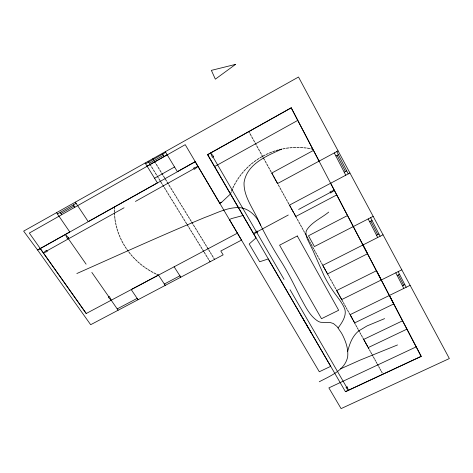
<?xml version="1.0" encoding="UTF-8"?>
<svg xmlns="http://www.w3.org/2000/svg" width="473" height="473" viewBox="0 0 473 473"><rect width="100%" height="100%" fill="white"/><g stroke="black" fill="none" stroke-linecap="round" stroke-linejoin="round"><path stroke-width="0.71" d="M114.383 208.729L114.407 206.961M347.714 351.321C349.316 344.959 351.51 338.461 356.009 333.524A23.904 20.711 -15.3 0 1 359.054 330.698L367.095 325.909L384.614 318.613M231.126 192.174L230.434 194.025L221.701 202.202L219.785 203.236M231.51 191.139L232.391 189.088M232.834 188.059L233.786 186.043M234.301 185.061L235.365 183.069M235.932 182.093L237.127 180.148M239.001 177.334L237.748 179.184M239.699 176.411L241.059 174.584M338.142 327.907C342.452 322.089 347.915 314.149 343.818 306.8C340.927 300.958 336.504 296.086 332.891 290.7A160.518 140.812 -34.5 0 1 324.147 275.919L312.712 249.975L307.521 239.415L306.321 236.163L305.942 233.124A8.455 7.893 -18.7 0 1 306.652 230.174C311.825 221.961 321.445 218.136 328.717 212.093M241.78 173.692L243.24 171.936M243.979 171.078L245.564 169.375M246.38 168.554L248.029 166.951M248.863 166.159L250.613 164.628M254.208 161.725L256.112 160.365M251.47 163.871L253.274 162.434M257.064 159.685L258.997 158.437M259.99 157.822L262.018 156.652M57.44 213.956L76.147 203.295M145.649 163.788L165.716 152.341M195.29 161.731L37.604 250.04L23.65 231.12L298.51 77.022L449.35 358.546L341.092 408.613L328.871 387.895L416.139 346.892M60.922 213.524L74.078 206.039M149.35 163.268L163.41 155.268M147.085 166.159L167.158 154.777M154.553 178.226L174.537 166.993M135.426 201.439L194.066 168.66M46.904 250.873L124.062 207.777M152.915 272.418L151.035 271.336M214.636 166.531L297.771 120.384M338.083 150.881L277.568 183.542L271.774 173.047L313.475 150.39M344.202 172.237L346.703 170.889M257.342 231.658L288.288 215.02M298.623 209.456L330.367 192.387M296.819 218.372L289.494 205.111L349.931 172.994M158.479 275.091L131.204 289.582L138.057 299.722L165.225 285.402L158.479 275.091L156.876 274.34M237.434 233.154L86.252 313.493L29.314 233.065L185.227 144.667L241.508 240.101L220.814 251.009L223.144 254.864L165.254 285.39L164.338 284.036L179.888 275.812L180.787 277.219L174.129 266.79M335.895 155.978L338.39 154.659M117.203 308.893L137.158 298.38L138.057 299.722L90.668 324.709L37.604 250.04L69.797 231.989L56.565 212.661M295.779 216.492L336.758 194.923M221.701 202.202L219.738 203.224L195.172 161.671L177.375 171.646L165.319 151.709M347.554 215.517L308.485 235.773L314.421 246.557L373.167 216.362M369.626 221.778L372.044 220.519M376.555 235.258L378.956 234.023M263.035 156.072L265.122 155.002M383.041 234.791L322.787 265.347L328.499 275.682M327.517 273.926L367.562 253.741L362.974 244.961M340.554 368.857L360.172 360.089L397.515 344.947M397.166 275.499L399.531 274.316M410.121 285.331L350.15 314.646L354.691 322.882L393.796 303.897L376.484 270.727L336.693 290.534L341.689 299.586L401.814 269.823M319.269 381.776C330.107 375.982 345.148 370.247 347.696 356.624C348.382 349.807 346.313 343.037 343.475 336.918A72.747 63.725 -4.4 0 0 341.518 333.122L337.06 326.577L333.394 323.52L330.148 322.509L320.919 322.302A11.24 10.057 -12.3 0 1 318.364 321.439C309.626 316.124 305.316 306.126 300.461 297.552C294.194 285.018 288.081 272.377 280.53 260.546C272.602 248.018 265.394 235.051 258.92 221.713C253.699 208.948 243.613 197.123 244.038 182.673C246.675 164.166 266.707 155.842 281.748 149.119L279.442 149.693M402.434 285.781L404.829 284.628M402.511 320.818L363.707 339.413L368.213 347.584L406.875 329.173M266.181 154.482L268.309 153.477M345.438 391.656L421.094 356.382M76.839 273.536C119.45 254.598 161.908 235.282 204.975 217.403C215.12 213.784 225.053 208.345 235.986 207.653C247.373 206.488 256.472 215.457 260.676 225.225M269.403 153.021L271.585 152.17M274.919 150.964L272.696 151.75M276.037 150.627L278.284 149.959M242.951 215.534L231.368 218.609L229.44 219.649L319.305 371.766L330.71 366.327L268.226 258.968L259.653 261.764L249.194 243.991L255.988 237.949L207.57 154.718L291.214 107.832L319.098 161.145M282.872 148.871L285.166 148.445M293.349 147.517L295.708 147.446M286.366 148.244L288.684 147.931M289.837 147.801L292.213 147.594M296.867 147.405L299.249 147.458M300.408 147.499L302.744 147.623M303.903 147.753L306.208 147.984M307.385 148.15L309.673 148.516M310.832 148.735L312.824 149.143M155.865 273.902L153.92 272.903M148.203 269.651L150.095 270.816M145.495 267.854L147.298 269.072M142.834 265.944L144.602 267.221M140.25 263.899L141.947 265.264M137.761 261.752L139.423 263.183M136.993 261.001L135.402 259.482M133.126 257.152L134.634 258.731M111.214 300.231L108.27 297.168L109.446 296.553L111.214 300.231L118.114 310.217M132.393 256.336L130.98 254.705M130.276 253.865L128.928 252.15M128.278 251.269L126.989 249.513M40.211 248.556L86.127 313.433M67.958 238.156L86.11 264.176M91.833 272.401L108.885 296.867M60.148 212.43L61.685 214.659M126.374 248.615L125.168 246.8M73.309 204.939L74.84 207.186M114.407 213.081L114.572 215.245M75.325 202.178L88.238 221.63L157.408 182.868L145.14 162.996M124.612 245.865L123.5 243.991M151.585 166.886L152.814 168.873M153.412 169.872L154.641 171.847M155.233 172.846L156.457 174.821M158.893 178.753L160.105 180.71M160.696 181.697L161.908 183.648M162.493 184.636L163.699 186.581M164.32 187.544L165.52 189.484M166.106 190.459L167.3 192.393M167.885 193.368L169.08 195.296M171.463 199.139L172.651 201.055M173.224 202.024L174.407 203.934M174.98 204.892L176.163 206.796M176.766 207.742L177.943 209.634M178.516 210.591L179.687 212.483M180.254 213.435L181.425 215.321M183.755 219.082L184.913 220.956M185.475 221.896L186.634 223.764M187.196 224.71L188.349 226.567M188.94 227.489L190.093 229.346M190.649 230.28L191.796 232.131M192.351 233.065L193.498 234.91M195.775 238.587L196.91 240.42M197.46 241.342L198.595 243.169M199.145 244.092L200.274 245.913M202.521 249.543L203.644 251.352M204.188 252.263L205.306 254.066M205.85 254.977L206.967 256.78M207.535 257.667L208.646 259.458M154.399 161.263L155.629 163.262M158.083 167.241L159.306 169.228M159.898 170.227L161.116 172.207M161.707 173.201L162.925 175.176M165.343 179.101L166.555 181.058M167.14 182.046L168.341 184.003M168.926 184.984L170.126 186.93M170.741 187.893L171.936 189.833M172.515 190.808L173.709 192.742M174.283 193.717L175.471 195.645M177.842 199.488L179.019 201.403M179.592 202.367L180.769 204.277M181.342 205.241L182.513 207.139M183.116 208.085L184.287 209.977M184.854 210.934L186.019 212.826M186.581 213.778L187.746 215.664M190.057 219.419L191.216 221.293M191.772 222.239L192.925 224.101M193.481 225.047L194.628 226.904M195.219 227.826L196.36 229.683M196.916 230.617L198.057 232.468M198.607 233.396L199.748 235.241M202.012 238.918L203.142 240.751M203.686 241.673L204.815 243.5M205.359 244.417L206.482 246.238M208.717 249.868L209.835 251.677M210.373 252.594L211.484 254.397M212.028 255.308L213.134 257.105M209.184 260.363L210.065 261.8M148.155 161.334L149.119 162.901M213.701 257.992L214.565 259.399M152.82 158.65L153.802 160.258M149.752 163.889L150.952 165.899M200.854 246.811L201.947 248.644M194.084 235.82L195.189 237.677M182.022 216.256L183.157 218.154M169.695 196.254L170.854 198.193M157.083 175.796L158.266 177.777M162.712 154.086L164.131 156.48M207.056 247.143L208.144 248.975M200.327 236.151L201.427 238.008M188.337 216.593L189.466 218.491M176.08 196.597L177.233 198.536M163.546 176.145L164.722 178.132M156.261 164.249L157.456 166.26M302.081 317.176L303.063 318.849M305.014 322.19L305.99 323.851M306.457 324.691L307.432 326.346M307.899 327.186L308.869 328.841M309.366 329.657L310.335 331.307M212.974 156.935L284.048 279.413M290.067 289.748L346.644 387.251M248.845 131.595L249.437 132.617M300.858 315.042L301.603 316.331M310.796 332.135L311.547 333.43M303.565 319.677L304.511 321.362M249.992 133.658L251.133 135.716M253.416 139.825L254.551 141.865M251.689 136.756L252.83 138.808M255.101 142.899L256.236 144.939M256.786 145.962L257.915 147.996M260.168 152.046L261.285 154.062M261.829 155.079L262.947 157.095M263.491 158.106L264.602 160.111M266.825 164.107L267.937 166.1M268.469 167.105L269.575 169.092M271.774 173.047L272.874 175.022M270.107 170.091L271.206 172.071M273.4 176.015L274.494 177.984M275.026 178.971L276.114 180.934M278.284 184.842L279.372 186.788M279.892 187.769L280.974 189.708M281.494 190.69L282.57 192.623M283.126 193.581L284.196 195.509M284.716 196.484L285.781 198.406M286.301 199.375L287.365 201.291M289.488 205.111L290.546 207.014M291.061 207.972L292.119 209.87M292.627 210.828L293.68 212.72M294.218 213.66L295.27 215.546M297.328 219.324L298.351 221.163M300.426 224.9L301.467 226.762M301.963 227.702L302.998 229.559M303.495 230.493L304.523 232.349M306.575 236.039L307.598 237.878M308.094 238.8L309.111 240.639M309.608 241.561L310.625 243.388M311.145 244.293L312.156 246.114M312.647 247.03L313.658 248.851M314.149 249.762L315.154 251.577M317.164 255.184L318.163 256.987M318.648 257.891L319.642 259.689M320.126 260.593L321.12 262.379M321.634 263.266L322.621 265.046M323.1 265.944L324.094 267.724M324.567 268.617L325.554 270.39M328.971 276.575L329.947 278.331M330.42 279.212L331.39 280.962M331.892 281.831L332.862 283.575M333.335 284.456L334.299 286.195M334.766 287.07L335.729 288.808M337.657 292.261L338.615 293.987M339.076 294.856L340.034 296.577M340.495 297.44L341.447 299.155M341.938 300L342.89 301.709M343.351 302.572L344.297 304.275M344.752 305.132L345.698 306.829M346.153 307.687L347.093 309.383M347.578 310.217L348.518 311.908M348.973 312.759L349.908 314.439M350.357 315.29L351.291 316.963M353.154 320.31L354.082 321.977M354.531 322.823L355.454 324.484M355.897 325.323L356.819 326.979M357.298 327.801L358.215 329.45M358.658 330.284L359.575 331.934M360.018 332.767L360.934 334.411M362.756 337.687L363.666 339.318M364.104 340.14L365.008 341.772M365.446 342.594L366.35 344.214M366.817 345.018L367.716 346.638M369.046 349.068L368.148 347.454L368.585 348.27M369.484 349.884L370.377 351.492M370.808 352.302L371.701 353.91M372.162 354.703L373.055 356.305M373.481 357.109L374.368 358.705M374.799 359.51L375.68 361.1M377.448 364.275L378.329 365.854M378.749 366.652L379.63 368.231M380.05 369.023L380.925 370.596M381.38 371.376L382.249 372.943M122.939 243.057L121.939 241.153M120.083 237.198L119.249 235.223M276.675 181.904L277.728 183.873M265.176 161.104L266.258 163.12M258.495 149.001L259.588 151.047M376.141 361.886L376.993 363.489M361.407 335.221L362.283 336.877M351.776 317.797L352.675 319.482M336.232 289.665L337.16 291.409M326.063 271.266L327.014 273.051M315.674 252.47L316.644 254.291M305.055 233.26L306.049 235.122M298.889 222.091L299.894 223.977M287.915 202.237L288.944 204.165M330.662 183.264L381.327 279.992M389.397 295.471L421.236 356.311M337.125 155.327L345.461 171.581M334.299 152.927L345.763 175.223M395.806 272.815L403.806 288.406M336.829 151.585L348.229 173.898M370.596 217.663L380.115 236.264M398.165 271.632L406.171 287.277M398.372 274.914L403.629 285.207M368.177 218.922L377.685 237.511M370.844 221.122L377.726 234.632M121.437 240.178L120.52 238.215M118.841 234.188L118.09 232.154M117.097 229.062L117.736 231.126M116.246 225.917L116.825 228.027M115.56 222.753L116.003 224.858M115.01 219.537L115.394 221.683M114.655 216.327L114.898 218.473M114.324 209.811L114.377 212.005M46.484 250.306L43.345 252.872L47.312 251.482L46.484 250.306M198.021 166.437L194.468 169.316L193.694 167.986L198.021 166.437M256.981 231.066L253.498 233.721L257.702 232.255L256.981 231.066M334.411 190.241L330.722 193.025L330.036 191.778L334.411 190.241M235.56 64.387L215.345 79.162L211.378 70.365L235.56 64.387M68.561 237.801L67.349 238.51L65.428 234.555L68.561 237.801M213.636 156.545L212.342 157.308L210.698 152.956L213.636 156.545M291.214 107.832L207.7 154.594L345.461 391.703L421.118 356.429L291.214 107.832M297.286 235.974L279.584 245.185L321.492 318.701L338.668 310.258L297.286 235.974M347.217 386.967L346.017 387.523L348.37 390.284L347.217 386.967"/></g></svg>
